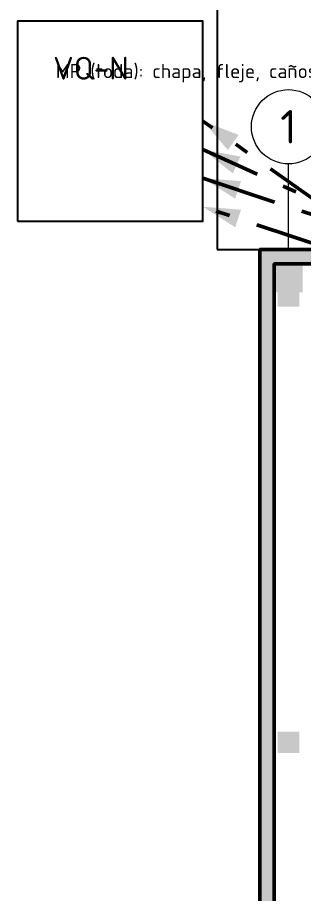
# Model space of a CAD drawing. Header units: millimetres. Extents: x 0 to 1189, y 0 to 841.
# Drawn here: x 216 to 236.1, y 658.9 to 720.2 of the extents above; entities that cross this region are included whole.
import ezdxf
from ezdxf.enums import TextEntityAlignment as Align

# ---------------------------------------------------------------- set-up
doc = ezdxf.new("R2010")
doc.units = ezdxf.units.MM
doc.linetypes.add('IRAM-F-TRAZO-PUNTO', pattern=[20, 15, -2, 1, -2])
for name, color, linetype, lineweight in [('A-COLUMNA', 7, 'CONTINUOUS', 50), ('A-EJE', 1, 'IRAM-F-TRAZO-PUNTO', 18), ('A-EXTERIOR', 8, 'CONTINUOUS', 25), ('A-MURO', 7, 'CONTINUOUS', 50), ('A-TEXTO', 7, 'CONTINUOUS', 18), ('F-SCRAP', 8, 'IRAM-F-TRAZO-PUNTO', 50)]:
    doc.layers.add(name, color=color, linetype=linetype, lineweight=lineweight)
doc.styles.add('ISO3098', font='isocpeur.ttf')

msp = doc.modelspace()

# ---------------------------------------------------------------- hatches: boundary and pattern name
at = {"layer": 'A-COLUMNA', "true_color": 0x000000}
h = msp.add_hatch(color=7, dxfattribs=at)
h.dxf.hatch_style = 1
h.paths.add_polyline_path([(234, 701), (236, 701), (236, 703), (234, 703)])
h = msp.add_hatch(color=7, dxfattribs=at)
h.dxf.hatch_style = 1
h.paths.add_polyline_path([(234.25, 700), (235.75, 700), (235.75, 701.5), (234.25, 701.5)])
h = msp.add_hatch(color=7, dxfattribs=at)
h.dxf.hatch_style = 1
h.paths.add_polyline_path([(234.25, 668.75), (235.75, 668.75), (235.75, 670.25), (234.25, 670.25)])
at = {"layer": 'A-MURO', "true_color": 0x464646}
h = msp.add_hatch(color=7, dxfattribs=at)
h.dxf.hatch_style = 1
h.paths.add_polyline_path([(237.5, 704), (237.5, 703), (234, 703), (234, 604), (233, 604), (233, 704)])
at = {"layer": 'F-SCRAP', "true_color": 0x787878}
h = msp.add_hatch(color=7, dxfattribs=at)
h.dxf.hatch_style = 1
h.paths.add_polyline_path([(229, 713), (230.749, 710.97), (231.499, 712.032)])
h = msp.add_hatch(color=7, dxfattribs=at)
h.dxf.hatch_style = 1
h.paths.add_polyline_path([(229, 711), (231.098, 709.332), (231.636, 710.516)])
h = msp.add_hatch(color=7, dxfattribs=at)
h.dxf.hatch_style = 1
h.paths.add_polyline_path([(229, 709), (231.261, 707.561), (231.672, 708.794)])
h = msp.add_hatch(color=7, dxfattribs=at)
h.dxf.hatch_style = 1
h.paths.add_polyline_path([(229, 707), (231.261, 705.561), (231.672, 706.794)])

# ---------------------------------------------------------------- linework, layer by layer
at = {"layer": 'A-EJE'}
msp.add_line((235, 704), (235, 710), dxfattribs=at)
msp.add_circle((235, 712.6), 2.6, dxfattribs=at)
at = {"layer": 'A-EXTERIOR'}
for points in [[(230, 704), (390, 704), (390, 762), (230, 762)], [(216, 706), (229, 706), (229, 720), (216, 720)]]:
    msp.add_lwpolyline(points, close=True, dxfattribs=at)
at = {"layer": 'A-MURO'}
msp.add_lwpolyline([(237.5, 704), (237.5, 703), (234, 703), (234, 604), (233, 604), (233, 704)], close=True, dxfattribs=at)
at = {"layer": 'F-SCRAP'}
for points in [[(388, 606.5), (388, 594), (348, 594), (348, 688), (246, 688), (246, 701), (229, 713)], [(358.75, 625), (354, 625), (354, 686), (251, 686), (251, 701), (229, 711)], [(396, 691.5), (396, 686.5), (392, 682), (361, 682), (361, 681), (253, 681), (253, 701), (229, 709)], [(608, 674), (608, 679.75), (247, 679.75), (247, 701), (229, 707)]]:
    msp.add_lwpolyline(points, dxfattribs=at)

# ---------------------------------------------------------------- texts
at = {"layer": 'A-TEXTO', "style": 'ISO3098'}
msp.add_text('VQ-N', height=1.6, dxfattribs=at).set_placement((218.5, 717.5), align=Align.TOP_LEFT)
for s, height, p in [('MP (toda): chapa, fleje, caños de 6 m, barras, casquetes, insumos, polvo, pintura, embalaje y revendidos; sale scrap', 0.992, (255, 716.5)), ('1', 2.34, (235, 712.6))]:
    msp.add_text(s, height=height, dxfattribs=at).set_placement(p, align=Align.MIDDLE_CENTER)

doc.saveas('drawing.dxf')
